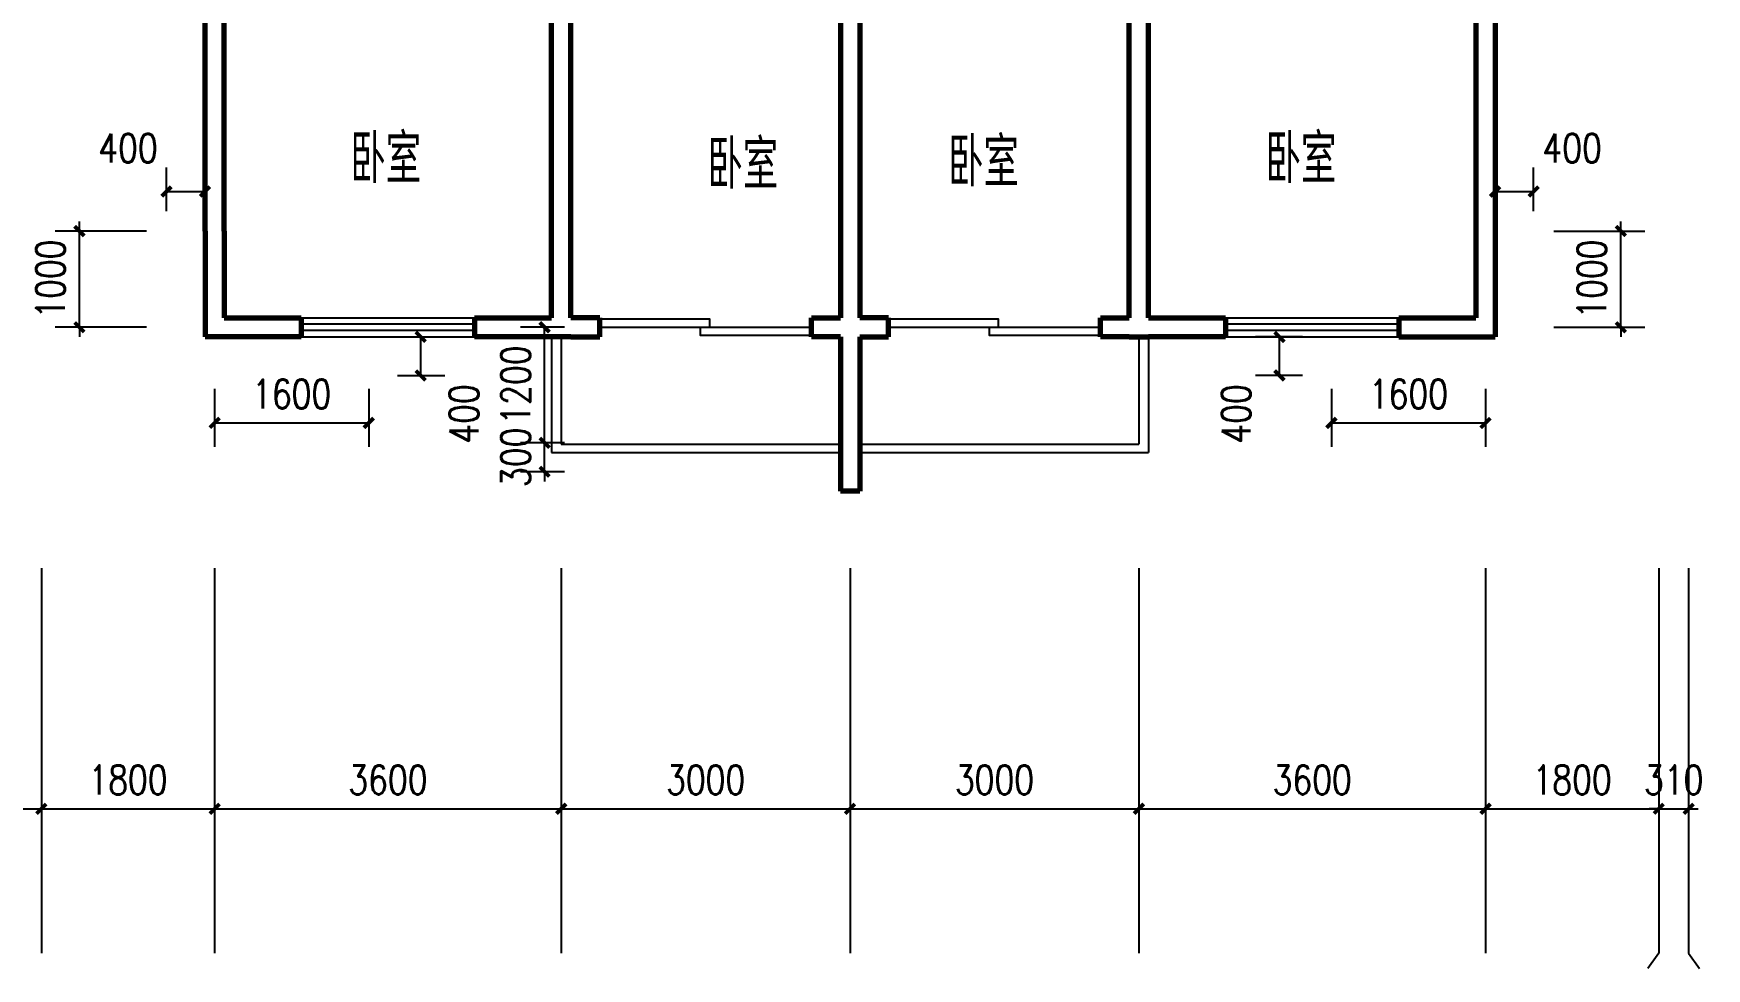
# Model space of a CAD drawing. Extents: x -389630 to -350334, y 113124 to 141441.
# Drawn here: x -367712 to -350334, y 113124 to 122834 of the extents above; entities that cross this region are included whole.
import ezdxf

# ---------------------------------------------------------------- set-up
doc = ezdxf.new("R2010")
doc.units = 0
doc.header["$LTSCALE"] = 1000
doc.header["$MEASUREMENT"] = 0
doc.header["$PDMODE"] = 34
doc.layers.get('0').update_dxf_attribs({"linetype": 'CONTINUOUS'})
doc.layers.get('Defpoints').update_dxf_attribs({"linetype": 'CONTINUOUS'})
for name, color, linetype in [('Balcony', 30, 'CONTINUOUS'), ('Door', 242, 'CONTINUOUS'), ('PUB_DIM', 3, 'CONTINUOUS'), ('PUB_TEXT', 7, 'CONTINUOUS'), ('WINDOW', 3, 'CONTINUOUS')]:
    doc.layers.add(name, color=color, linetype=linetype)
doc.layers.add('WALL', color=7, linetype='CONTINUOUS', lineweight=70)
doc.styles.add('_TCH_AXIS', font='COMPLEX', dxfattribs={"bigfont": 'GBCBIG'})
doc.styles.add('DIM_FONT', font='SIMPLEX.shx', dxfattribs={"width": 0.8})
doc.dimstyles.new('DIMN', dxfattribs={"dimtxt": 300, "dimasz": 100, "dimexe": 250, "dimexo": 300, "dimgap": 150, "dimtad": 1, "dimdec": 0, "dimzin": 0, "dimdsep": 46, "dimtxsty": 'DIM_FONT', "dimblk": 'ARCHTICK', "dimcen": 0.09, "dimclrt": 7, "dimazin": 2, "dimtfac": 1, "dimtdec": 0, "dimtix": 1, "dimtmove": 2, "dimatfit": 3, "dimldrblk": 'ARCHTICK', "dimfxl": 1, "dimtolj": 1, "dimtzin": 0, "dimarcsym": 0})

# ---------------------------------------------------------------- blocks, each defined once
blk = doc.blocks.new('_ArchTick')
at = {"color": 0, "linetype": 'ByBlock', "const_width": 0.4}
blk.add_lwpolyline([(-0.5, -0.5), (0.5, 0.5)], dxfattribs=at)
blk = doc.blocks.new('*D622')
at = {"layer": 'Defpoints', "color": 0}
for p in [(-362403, 118583), (-361896, 118583), (-361896, 118283)]:
    blk.add_point(p, dxfattribs=at)
at = {"layer": 'PUB_DIM', "color": 0, "lineweight": -2}
for p, q in [((-362196, 118583), (-362653, 118583)), ((-362403, 118583), (-362403, 118683)), ((-362403, 118283), (-362403, 118583)), ((-362196, 118283), (-362653, 118283)), ((-362403, 118283), (-362403, 118183))]:
    blk.add_line(p, q, dxfattribs=at)
at = {"layer": 'PUB_DIM', "color": 0, "lineweight": -2, "xscale": 100, "yscale": 100, "zscale": 100}
for p, rotation in [((-362403, 118583), 270), ((-362403, 118283), 90)]:
    blk.add_blockref('_ArchTick', p, dxfattribs=dict(at, rotation=rotation))
at = {"layer": 'PUB_DIM', "color": 7, "insert": (-362703, 118433), "char_height": 300, "attachment_point": 5, "rotation": 90, "style": 'DIM_FONT'}
blk.add_mtext('\\A1;300', dxfattribs=at)
blk = doc.blocks.new('*D621')
at = {"layer": 'Defpoints', "color": 0}
for p in [(-362403, 119783), (-361896, 119783), (-361896, 118583)]:
    blk.add_point(p, dxfattribs=at)
at = {"layer": 'PUB_DIM', "color": 0, "lineweight": -2}
for p, q in [((-362196, 119783), (-362653, 119783)), ((-362403, 118583), (-362403, 119783)), ((-362196, 118583), (-362653, 118583))]:
    blk.add_line(p, q, dxfattribs=at)
at = {"layer": 'PUB_DIM', "color": 0, "lineweight": -2, "xscale": 100, "yscale": 100, "zscale": 100}
for p, rotation in [((-362403, 119783), 90), ((-362403, 118583), 270)]:
    blk.add_blockref('_ArchTick', p, dxfattribs=dict(at, rotation=rotation))
at = {"layer": 'PUB_DIM', "color": 7, "insert": (-362703, 119183), "char_height": 300, "attachment_point": 5, "rotation": 90, "style": 'DIM_FONT'}
blk.add_mtext('\\A1;1200', dxfattribs=at)
blk = doc.blocks.new('*D602')
at = {"layer": 'Defpoints', "color": 0}
for p in [(-369430, 116683), (-367630, 116683), (-367630, 114783)]:
    blk.add_point(p, dxfattribs=at)
at = {"layer": 'PUB_DIM', "color": 0, "lineweight": -2}
for p, q in [((-369430, 116383), (-369430, 114533)), ((-367630, 116383), (-367630, 114533)), ((-369430, 114783), (-367630, 114783))]:
    blk.add_line(p, q, dxfattribs=at)
at = {"layer": 'PUB_DIM', "color": 0, "lineweight": -2, "xscale": 100, "yscale": 100, "zscale": 100, "rotation": 180}
blk.add_blockref('_ArchTick', (-369430, 114783), dxfattribs=at)
at = {"layer": 'PUB_DIM', "color": 0, "lineweight": -2, "xscale": 100, "yscale": 100, "zscale": 100}
blk.add_blockref('_ArchTick', (-367630, 114783), dxfattribs=at)
at = {"layer": 'PUB_DIM', "color": 7, "insert": (-368530, 115083), "char_height": 300, "attachment_point": 5, "style": 'DIM_FONT'}
blk.add_mtext('\\A1;1800', dxfattribs=at)
blk = doc.blocks.new('*D601')
at = {"layer": 'Defpoints', "color": 0}
for p in [(-367630, 116683), (-365830, 116683), (-365830, 114783)]:
    blk.add_point(p, dxfattribs=at)
at = {"layer": 'PUB_DIM', "color": 0, "lineweight": -2}
for p, q in [((-367630, 116383), (-367630, 114533)), ((-365830, 116383), (-365830, 114533)), ((-367630, 114783), (-365830, 114783))]:
    blk.add_line(p, q, dxfattribs=at)
at = {"layer": 'PUB_DIM', "color": 0, "lineweight": -2, "xscale": 100, "yscale": 100, "zscale": 100, "rotation": 180}
blk.add_blockref('_ArchTick', (-367630, 114783), dxfattribs=at)
at = {"layer": 'PUB_DIM', "color": 0, "lineweight": -2, "xscale": 100, "yscale": 100, "zscale": 100}
blk.add_blockref('_ArchTick', (-365830, 114783), dxfattribs=at)
at = {"layer": 'PUB_DIM', "color": 7, "insert": (-366730, 115083), "char_height": 300, "attachment_point": 5, "style": 'DIM_FONT'}
blk.add_mtext('\\A1;1800', dxfattribs=at)
blk = doc.blocks.new('*D600')
at = {"layer": 'Defpoints', "color": 0}
for p in [(-365830, 116683), (-362230, 116683), (-362230, 114783)]:
    blk.add_point(p, dxfattribs=at)
at = {"layer": 'PUB_DIM', "color": 0, "lineweight": -2}
for p, q in [((-365830, 116383), (-365830, 114533)), ((-362230, 116383), (-362230, 114533)), ((-365830, 114783), (-362230, 114783))]:
    blk.add_line(p, q, dxfattribs=at)
at = {"layer": 'PUB_DIM', "color": 0, "lineweight": -2, "xscale": 100, "yscale": 100, "zscale": 100, "rotation": 180}
blk.add_blockref('_ArchTick', (-365830, 114783), dxfattribs=at)
at = {"layer": 'PUB_DIM', "color": 0, "lineweight": -2, "xscale": 100, "yscale": 100, "zscale": 100}
blk.add_blockref('_ArchTick', (-362230, 114783), dxfattribs=at)
at = {"layer": 'PUB_DIM', "color": 7, "insert": (-364030, 115083), "char_height": 300, "attachment_point": 5, "style": 'DIM_FONT'}
blk.add_mtext('\\A1;3600', dxfattribs=at)
blk = doc.blocks.new('*D599')
at = {"layer": 'Defpoints', "color": 0}
for p in [(-362230, 116683), (-359230, 116683), (-359230, 114783)]:
    blk.add_point(p, dxfattribs=at)
at = {"layer": 'PUB_DIM', "color": 0, "lineweight": -2}
for p, q in [((-362230, 116383), (-362230, 114533)), ((-359230, 116383), (-359230, 114533)), ((-362230, 114783), (-359230, 114783))]:
    blk.add_line(p, q, dxfattribs=at)
at = {"layer": 'PUB_DIM', "color": 0, "lineweight": -2, "xscale": 100, "yscale": 100, "zscale": 100, "rotation": 180}
blk.add_blockref('_ArchTick', (-362230, 114783), dxfattribs=at)
at = {"layer": 'PUB_DIM', "color": 0, "lineweight": -2, "xscale": 100, "yscale": 100, "zscale": 100}
blk.add_blockref('_ArchTick', (-359230, 114783), dxfattribs=at)
at = {"layer": 'PUB_DIM', "color": 7, "insert": (-360730, 115083), "char_height": 300, "attachment_point": 5, "style": 'DIM_FONT'}
blk.add_mtext('\\A1;3000', dxfattribs=at)
blk = doc.blocks.new('*D598')
at = {"layer": 'Defpoints', "color": 0}
for p in [(-359230, 116683), (-356230, 116683), (-356230, 114783)]:
    blk.add_point(p, dxfattribs=at)
at = {"layer": 'PUB_DIM', "color": 0, "lineweight": -2}
for p, q in [((-359230, 116383), (-359230, 114533)), ((-356230, 116383), (-356230, 114533)), ((-359230, 114783), (-356230, 114783))]:
    blk.add_line(p, q, dxfattribs=at)
at = {"layer": 'PUB_DIM', "color": 0, "lineweight": -2, "xscale": 100, "yscale": 100, "zscale": 100, "rotation": 180}
blk.add_blockref('_ArchTick', (-359230, 114783), dxfattribs=at)
at = {"layer": 'PUB_DIM', "color": 0, "lineweight": -2, "xscale": 100, "yscale": 100, "zscale": 100}
blk.add_blockref('_ArchTick', (-356230, 114783), dxfattribs=at)
at = {"layer": 'PUB_DIM', "color": 7, "insert": (-357730, 115083), "char_height": 300, "attachment_point": 5, "style": 'DIM_FONT'}
blk.add_mtext('\\A1;3000', dxfattribs=at)
blk = doc.blocks.new('*D597')
at = {"layer": 'Defpoints', "color": 0}
for p in [(-356230, 116683), (-352630, 116683), (-352630, 114783)]:
    blk.add_point(p, dxfattribs=at)
at = {"layer": 'PUB_DIM', "color": 0, "lineweight": -2}
for p, q in [((-356230, 116383), (-356230, 114533)), ((-352630, 116383), (-352630, 114533)), ((-356230, 114783), (-352630, 114783))]:
    blk.add_line(p, q, dxfattribs=at)
at = {"layer": 'PUB_DIM', "color": 0, "lineweight": -2, "xscale": 100, "yscale": 100, "zscale": 100, "rotation": 180}
blk.add_blockref('_ArchTick', (-356230, 114783), dxfattribs=at)
at = {"layer": 'PUB_DIM', "color": 0, "lineweight": -2, "xscale": 100, "yscale": 100, "zscale": 100}
blk.add_blockref('_ArchTick', (-352630, 114783), dxfattribs=at)
at = {"layer": 'PUB_DIM', "color": 7, "insert": (-354430, 115083), "char_height": 300, "attachment_point": 5, "style": 'DIM_FONT'}
blk.add_mtext('\\A1;3600', dxfattribs=at)
blk = doc.blocks.new('*D596')
at = {"layer": 'Defpoints', "color": 0}
for p in [(-352630, 116683), (-350830, 116683), (-350830, 114783)]:
    blk.add_point(p, dxfattribs=at)
at = {"layer": 'PUB_DIM', "color": 0, "lineweight": -2}
for p, q in [((-352630, 116383), (-352630, 114533)), ((-350830, 116383), (-350830, 114533)), ((-352630, 114783), (-350830, 114783))]:
    blk.add_line(p, q, dxfattribs=at)
at = {"layer": 'PUB_DIM', "color": 0, "lineweight": -2, "xscale": 100, "yscale": 100, "zscale": 100, "rotation": 180}
blk.add_blockref('_ArchTick', (-352630, 114783), dxfattribs=at)
at = {"layer": 'PUB_DIM', "color": 0, "lineweight": -2, "xscale": 100, "yscale": 100, "zscale": 100}
blk.add_blockref('_ArchTick', (-350830, 114783), dxfattribs=at)
at = {"layer": 'PUB_DIM', "color": 7, "insert": (-351730, 115083), "char_height": 300, "attachment_point": 5, "style": 'DIM_FONT'}
blk.add_mtext('\\A1;1800', dxfattribs=at)
blk = doc.blocks.new('*D595')
at = {"layer": 'Defpoints', "color": 0}
for p in [(-350830, 116683), (-350520, 116683), (-350520, 114783)]:
    blk.add_point(p, dxfattribs=at)
at = {"layer": 'PUB_DIM', "color": 0, "lineweight": -2}
for p, q in [((-350830, 116383), (-350830, 114533)), ((-350520, 116383), (-350520, 114533)), ((-350830, 114783), (-350930, 114783)), ((-350830, 114783), (-350520, 114783)), ((-350520, 114783), (-350420, 114783))]:
    blk.add_line(p, q, dxfattribs=at)
at = {"layer": 'PUB_DIM', "color": 0, "lineweight": -2, "xscale": 100, "yscale": 100, "zscale": 100}
blk.add_blockref('_ArchTick', (-350830, 114783), dxfattribs=at)
at = {"layer": 'PUB_DIM', "color": 0, "lineweight": -2, "xscale": 100, "yscale": 100, "zscale": 100, "rotation": 180}
blk.add_blockref('_ArchTick', (-350520, 114783), dxfattribs=at)
at = {"layer": 'PUB_DIM', "color": 7, "insert": (-350675, 115083), "char_height": 300, "attachment_point": 5, "style": 'DIM_FONT'}
blk.add_mtext('\\A1;310', dxfattribs=at)
blk = doc.blocks.new('*D479')
at = {"layer": 'Defpoints', "color": 0}
for p in [(-354230, 119444), (-352630, 119444), (-352630, 118790)]:
    blk.add_point(p, dxfattribs=at)
at = {"layer": 'PUB_DIM', "color": 0, "lineweight": -2}
for p, q in [((-354230, 119144), (-354230, 118540)), ((-352630, 119144), (-352630, 118540)), ((-354230, 118790), (-352630, 118790))]:
    blk.add_line(p, q, dxfattribs=at)
at = {"layer": 'PUB_DIM', "color": 0, "lineweight": -2, "xscale": 100, "yscale": 100, "zscale": 100, "rotation": 180}
blk.add_blockref('_ArchTick', (-354230, 118790), dxfattribs=at)
at = {"layer": 'PUB_DIM', "color": 0, "lineweight": -2, "xscale": 100, "yscale": 100, "zscale": 100}
blk.add_blockref('_ArchTick', (-352630, 118790), dxfattribs=at)
at = {"layer": 'PUB_DIM', "color": 7, "insert": (-353430, 119090), "char_height": 300, "attachment_point": 5, "style": 'DIM_FONT'}
blk.add_mtext('\\A1;1600', dxfattribs=at)
blk = doc.blocks.new('*D478')
at = {"layer": 'Defpoints', "color": 0}
for p in [(-354770, 119683), (-354230, 119683), (-354230, 119283)]:
    blk.add_point(p, dxfattribs=at)
at = {"layer": 'PUB_DIM', "color": 0, "lineweight": -2}
for p, q in [((-354530, 119683), (-355020, 119683)), ((-354770, 119283), (-354770, 119683)), ((-354530, 119283), (-355020, 119283))]:
    blk.add_line(p, q, dxfattribs=at)
at = {"layer": 'PUB_DIM', "color": 0, "lineweight": -2, "xscale": 100, "yscale": 100, "zscale": 100}
for p, rotation in [((-354770, 119683), 90), ((-354770, 119283), 270)]:
    blk.add_blockref('_ArchTick', p, dxfattribs=dict(at, rotation=rotation))
at = {"layer": 'PUB_DIM', "color": 7, "insert": (-355220, 118883), "char_height": 300, "attachment_point": 5, "rotation": 90, "style": 'DIM_FONT'}
blk.add_mtext('\\A1;400', dxfattribs=at)
blk = doc.blocks.new('*D477')
at = {"layer": 'Defpoints', "color": 0}
for p in [(-352221, 120783), (-351225, 120783), (-352221, 119783)]:
    blk.add_point(p, dxfattribs=at)
at = {"layer": 'PUB_DIM', "color": 0, "lineweight": -2}
for p, q in [((-351921, 120783), (-350975, 120783)), ((-351225, 120783), (-351225, 120883)), ((-351225, 119783), (-351225, 120783)), ((-351921, 119783), (-350975, 119783)), ((-351225, 119783), (-351225, 119683))]:
    blk.add_line(p, q, dxfattribs=at)
at = {"layer": 'PUB_DIM', "color": 0, "lineweight": -2, "xscale": 100, "yscale": 100, "zscale": 100}
for p, rotation in [((-351225, 120783), 270), ((-351225, 119783), 90)]:
    blk.add_blockref('_ArchTick', p, dxfattribs=dict(at, rotation=rotation))
at = {"layer": 'PUB_DIM', "color": 7, "insert": (-351525, 120283), "char_height": 300, "attachment_point": 5, "rotation": 90, "style": 'DIM_FONT'}
blk.add_mtext('\\A1;1000', dxfattribs=at)
blk = doc.blocks.new('*D476')
at = {"layer": 'Defpoints', "color": 0}
for p in [(-352130, 121193), (-352530, 120689), (-352130, 120689)]:
    blk.add_point(p, dxfattribs=at)
at = {"layer": 'PUB_DIM', "color": 0, "lineweight": -2}
for p, q in [((-352530, 120989), (-352530, 121443)), ((-352130, 120989), (-352130, 121443)), ((-352530, 121193), (-352130, 121193))]:
    blk.add_line(p, q, dxfattribs=at)
at = {"layer": 'PUB_DIM', "color": 0, "lineweight": -2, "xscale": 100, "yscale": 100, "zscale": 100, "rotation": 180}
blk.add_blockref('_ArchTick', (-352530, 121193), dxfattribs=at)
at = {"layer": 'PUB_DIM', "color": 0, "lineweight": -2, "xscale": 100, "yscale": 100, "zscale": 100}
blk.add_blockref('_ArchTick', (-352130, 121193), dxfattribs=at)
at = {"layer": 'PUB_DIM', "color": 7, "insert": (-351730, 121643), "char_height": 300, "attachment_point": 5, "style": 'DIM_FONT'}
blk.add_mtext('\\A1;400', dxfattribs=at)
blk = doc.blocks.new('*D475')
at = {"layer": 'Defpoints', "color": 0}
for p in [(-367235, 120783), (-366239, 120783), (-366239, 119783)]:
    blk.add_point(p, dxfattribs=at)
at = {"layer": 'PUB_DIM', "color": 0, "lineweight": -2}
for p, q in [((-366539, 120783), (-367485, 120783)), ((-367235, 120783), (-367235, 120883)), ((-367235, 119783), (-367235, 120783)), ((-366539, 119783), (-367485, 119783)), ((-367235, 119783), (-367235, 119683))]:
    blk.add_line(p, q, dxfattribs=at)
at = {"layer": 'PUB_DIM', "color": 0, "lineweight": -2, "xscale": 100, "yscale": 100, "zscale": 100}
for p, rotation in [((-367235, 120783), 270), ((-367235, 119783), 90)]:
    blk.add_blockref('_ArchTick', p, dxfattribs=dict(at, rotation=rotation))
at = {"layer": 'PUB_DIM', "color": 7, "insert": (-367535, 120283), "char_height": 300, "attachment_point": 5, "rotation": 90, "style": 'DIM_FONT'}
blk.add_mtext('\\A1;1000', dxfattribs=at)
blk = doc.blocks.new('*D474')
at = {"layer": 'Defpoints', "color": 0}
for p in [(-365930, 121193), (-366330, 120689), (-365930, 120689)]:
    blk.add_point(p, dxfattribs=at)
at = {"layer": 'PUB_DIM', "color": 0, "lineweight": -2}
for p, q in [((-366330, 120989), (-366330, 121443)), ((-365930, 120989), (-365930, 121443)), ((-366330, 121193), (-365930, 121193))]:
    blk.add_line(p, q, dxfattribs=at)
at = {"layer": 'PUB_DIM', "color": 0, "lineweight": -2, "xscale": 100, "yscale": 100, "zscale": 100, "rotation": 180}
blk.add_blockref('_ArchTick', (-366330, 121193), dxfattribs=at)
at = {"layer": 'PUB_DIM', "color": 0, "lineweight": -2, "xscale": 100, "yscale": 100, "zscale": 100}
blk.add_blockref('_ArchTick', (-365930, 121193), dxfattribs=at)
at = {"layer": 'PUB_DIM', "color": 7, "insert": (-366730, 121643), "char_height": 300, "attachment_point": 5, "style": 'DIM_FONT'}
blk.add_mtext('\\A1;400', dxfattribs=at)
blk = doc.blocks.new('*D473')
at = {"layer": 'Defpoints', "color": 0}
for p in [(-365830, 119444), (-364230, 119444), (-364230, 118790)]:
    blk.add_point(p, dxfattribs=at)
at = {"layer": 'PUB_DIM', "color": 0, "lineweight": -2}
for p, q in [((-365830, 119144), (-365830, 118540)), ((-364230, 119144), (-364230, 118540)), ((-365830, 118790), (-364230, 118790))]:
    blk.add_line(p, q, dxfattribs=at)
at = {"layer": 'PUB_DIM', "color": 0, "lineweight": -2, "xscale": 100, "yscale": 100, "zscale": 100, "rotation": 180}
blk.add_blockref('_ArchTick', (-365830, 118790), dxfattribs=at)
at = {"layer": 'PUB_DIM', "color": 0, "lineweight": -2, "xscale": 100, "yscale": 100, "zscale": 100}
blk.add_blockref('_ArchTick', (-364230, 118790), dxfattribs=at)
at = {"layer": 'PUB_DIM', "color": 7, "insert": (-365030, 119090), "char_height": 300, "attachment_point": 5, "style": 'DIM_FONT'}
blk.add_mtext('\\A1;1600', dxfattribs=at)
blk = doc.blocks.new('*D472')
at = {"layer": 'Defpoints', "color": 0}
for p in [(-364230, 119683), (-363690, 119683), (-364230, 119283)]:
    blk.add_point(p, dxfattribs=at)
at = {"layer": 'PUB_DIM', "color": 0, "lineweight": -2}
for p, q in [((-363930, 119683), (-363440, 119683)), ((-363690, 119283), (-363690, 119683)), ((-363930, 119283), (-363440, 119283))]:
    blk.add_line(p, q, dxfattribs=at)
at = {"layer": 'PUB_DIM', "color": 0, "lineweight": -2, "xscale": 100, "yscale": 100, "zscale": 100}
for p, rotation in [((-363690, 119683), 90), ((-363690, 119283), 270)]:
    blk.add_blockref('_ArchTick', p, dxfattribs=dict(at, rotation=rotation))
at = {"layer": 'PUB_DIM', "color": 7, "insert": (-363240, 118883), "char_height": 300, "attachment_point": 5, "rotation": 90, "style": 'DIM_FONT'}
blk.add_mtext('\\A1;400', dxfattribs=at)
blk = doc.blocks.new('$TCHSYS$WIN2D')
for p, q in [((-0.5, 0.5), (0.5, 0.5)), ((0.5, 0.1667), (-0.5, 0.1667)), ((0.5, -0.1667), (-0.5, -0.1667)), ((-0.5, -0.5), (0.5, -0.5))]:
    blk.add_line(p, q)
blk = doc.blocks.new('$DorLib2D$00000019')
for points in [[(-0.5, 0), (0.0192, 0), (0.0192, 0.025), (-0.5, 0.025)], [(0.5, -0.025), (-0.024, -0.025), (-0.024, 0), (0.5, 0)]]:
    blk.add_lwpolyline(points, close=True)

msp = doc.modelspace()

# ---------------------------------------------------------------- linework, layer by layer
at = {"layer": 'Balcony'}
for p, q in [((-362329.9, 119682.8), (-362329.9, 118482.8)), ((-362329.9, 119682.8), (-362229.9, 119682.8)), ((-362229.9, 119682.8), (-362229.9, 118567.9)), ((-356229.9, 119682.8), (-356129.9, 119682.8)), ((-356229.9, 119682.8), (-356229.9, 118567.9)), ((-356229.9, 119682.8), (-356129.9, 119682.8)), ((-356129.9, 119682.8), (-356129.9, 118482.8)), ((-362229.9, 118567.9), (-359329.9, 118567.9)), ((-359329.9, 118567.9), (-359329.9, 118482.8)), ((-359129.9, 118567.9), (-356229.9, 118567.9)), ((-359129.9, 118567.9), (-359129.9, 118482.8)), ((-362329.9, 118482.8), (-359329.9, 118482.8)), ((-359129.9, 118482.8), (-356129.9, 118482.8))]:
    msp.add_line(p, q, dxfattribs=at)
at = {"layer": 'PUB_DIM'}
for p, q in [((-367629.9, 117282.8), (-367629.9, 113282.8)), ((-367629.9, 117282.8), (-367629.9, 113282.8)), ((-365829.9, 117282.8), (-365829.9, 113282.8)), ((-362229.9, 117282.8), (-362229.9, 113282.8)), ((-359229.9, 117282.8), (-359229.9, 113282.8)), ((-356229.9, 117282.8), (-356229.9, 113282.8)), ((-352629.9, 117282.8), (-352629.9, 113282.8)), ((-350829.9, 117282.8), (-350829.9, 113282.8)), ((-350519.9, 117282.8), (-350519.9, 113282.8)), ((-350829.9, 113282.8), (-350943.7, 113124.2)), ((-350519.9, 113282.8), (-350406.1, 113124.2))]:
    msp.add_line(p, q, dxfattribs=at)
at = {"layer": 'WALL'}
for p, q in [((-365929.9, 120782.8), (-365929.9, 123982.8)), ((-362329.9, 119882.8), (-362329.9, 123982.8)), ((-356129.9, 119882.8), (-356129.9, 123982.8)), ((-352529.9, 123982.8), (-352529.9, 120782.8)), ((-365729.9, 120782.8), (-365729.9, 123882.8)), ((-362129.9, 119882.8), (-362129.9, 123882.8)), ((-359329.9, 123882.8), (-359329.9, 119882.8)), ((-359129.9, 123882.8), (-359129.9, 119882.8)), ((-356329.9, 119882.8), (-356329.9, 123882.8)), ((-352729.9, 123882.8), (-352729.9, 120782.8)), ((-365929.9, 120782.8), (-365929.9, 119682.8)), ((-365729.9, 120782.8), (-365729.9, 119882.8)), ((-352729.9, 120782.8), (-352729.9, 119882.8)), ((-352529.9, 120782.8), (-352529.9, 119682.8)), ((-365729.9, 119882.8), (-364929.9, 119882.8)), ((-364929.9, 119882.8), (-364929.9, 119682.8)), ((-363129.9, 119882.8), (-363129.9, 119682.8)), ((-363129.9, 119882.8), (-362329.9, 119882.8)), ((-361829.9, 119882.8), (-362129.9, 119882.8)), ((-361829.9, 119682.8), (-361829.9, 119882.8)), ((-359629.9, 119682.8), (-359629.9, 119882.8)), ((-359629.9, 119882.8), (-359329.9, 119882.8)), ((-358829.9, 119882.8), (-359129.9, 119882.8)), ((-358829.9, 119682.8), (-358829.9, 119882.8)), ((-356629.9, 119682.8), (-356629.9, 119882.8)), ((-356629.9, 119882.8), (-356329.9, 119882.8)), ((-356129.9, 119882.8), (-355329.9, 119882.8)), ((-355329.9, 119882.8), (-355329.9, 119682.8)), ((-353529.9, 119882.8), (-352729.9, 119882.8)), ((-353529.9, 119882.8), (-353529.9, 119682.8)), ((-364929.9, 119682.8), (-365929.9, 119682.8)), ((-362129.9, 119682.8), (-363129.9, 119682.8)), ((-362129.9, 119682.8), (-361829.9, 119682.8)), ((-359329.9, 119682.8), (-359629.9, 119682.8)), ((-359329.9, 119682.8), (-359329.9, 118082.8)), ((-359129.9, 119682.8), (-359129.9, 118082.8)), ((-359129.9, 119682.8), (-358829.9, 119682.8)), ((-356329.9, 119682.8), (-356629.9, 119682.8)), ((-356329.9, 119682.8), (-356229.9, 119682.8)), ((-356229.9, 119682.8), (-356129.9, 119682.8)), ((-355329.9, 119682.8), (-356129.9, 119682.8)), ((-353529.9, 119682.8), (-352529.9, 119682.8)), ((-359129.9, 118082.8), (-359329.9, 118082.8))]:
    msp.add_line(p, q, dxfattribs=at)

# ---------------------------------------------------------------- block references
at = {"layer": 'Door', "xscale": 2200, "yscale": 3400, "zscale": 2200}
for p in [(-360729.9, 119782.8), (-357729.9, 119782.8)]:
    msp.add_blockref('$DorLib2D$00000019', p, dxfattribs=at)
at = {"layer": 'WINDOW', "xscale": 1800, "yscale": 200, "zscale": 1800}
for p in [(-364029.9, 119782.8), (-354429.9, 119782.8)]:
    msp.add_blockref('$TCHSYS$WIN2D', p, dxfattribs=at)

# ---------------------------------------------------------------- texts
at = {"layer": 'PUB_TEXT', "color": 7, "style": '_TCH_AXIS'}
for p in [(-364420.7, 121276.7), (-354914.2, 121277), (-360712.3, 121218.8), (-358212, 121243.9)]:
    msp.add_text('卧室', height=510.64, dxfattribs=at).set_placement(p)

# ---------------------------------------------------------------- dimensions: what is measured, and where the dimension line sits
at = {"layer": 'PUB_DIM'}
for base, p1, p2, angle, picture, middle in [((-365929.9, 121193.1), (-366329.9, 120689), (-365929.9, 120689), 0, '*D474', (-366729.9, 121643.1)), ((-352129.9, 121193.1), (-352529.9, 120689), (-352129.9, 120689), 0, '*D476', (-351729.9, 121643.1)), ((-363690.3, 119682.8), (-364229.9, 119282.8), (-364229.9, 119682.8), 90, '*D472', (-363240.3, 118882.8)), ((-354769.6, 119682.8), (-354229.9, 119282.8), (-354229.9, 119682.8), 90, '*D478', (-355219.6, 118882.8))]:
    dim = msp.add_linear_dim(base=base, p1=p1, p2=p2, angle=angle, dimstyle='DIMN', dxfattribs=at)
    dim.commit()
    dim.dimension.update_dxf_attribs({"geometry": picture, "text_midpoint": middle, "dimtype": 161})
for p1, p2, distance, picture, middle in [((-366238.8, 119782.8), (-366238.8, 120782.8), 995.8, '*D475', (-367534.6, 120282.8)), ((-352221.1, 119782.8), (-352221.1, 120782.8), -995.8, '*D477', (-351525.2, 120282.8)), ((-361896.1, 118582.8), (-361896.1, 119782.8), 507, '*D621', (-362703.1, 119182.8)), ((-365829.9, 119443.8), (-364229.9, 119443.8), -654.2, '*D473', (-365029.9, 119089.5)), ((-354229.9, 119443.8), (-352629.9, 119443.8), -654.2, '*D479', (-353429.9, 119089.5)), ((-361896.1, 118282.8), (-361896.1, 118582.8), 507, '*D622', (-362703.1, 118432.8)), ((-369429.9, 116682.8), (-367629.9, 116682.8), -1900, '*D602', (-368529.9, 115082.8)), ((-367629.9, 116682.8), (-365829.9, 116682.8), -1900, '*D601', (-366729.9, 115082.8)), ((-365829.9, 116682.8), (-362229.9, 116682.8), -1900, '*D600', (-364029.9, 115082.8)), ((-362229.9, 116682.8), (-359229.9, 116682.8), -1900, '*D599', (-360729.9, 115082.8)), ((-359229.9, 116682.8), (-356229.9, 116682.8), -1900, '*D598', (-357729.9, 115082.8)), ((-356229.9, 116682.8), (-352629.9, 116682.8), -1900, '*D597', (-354429.9, 115082.8)), ((-352629.9, 116682.8), (-350829.9, 116682.8), -1900, '*D596', (-351729.9, 115082.8)), ((-350829.9, 116682.8), (-350519.9, 116682.8), -1900, '*D595', (-350674.9, 115082.8))]:
    dim = msp.add_aligned_dim(p1=p1, p2=p2, distance=distance, dimstyle='DIMN', dxfattribs=at)
    dim.commit()
    dim.dimension.update_dxf_attribs({"geometry": picture, "text_midpoint": middle})

doc.saveas('drawing.dxf')
